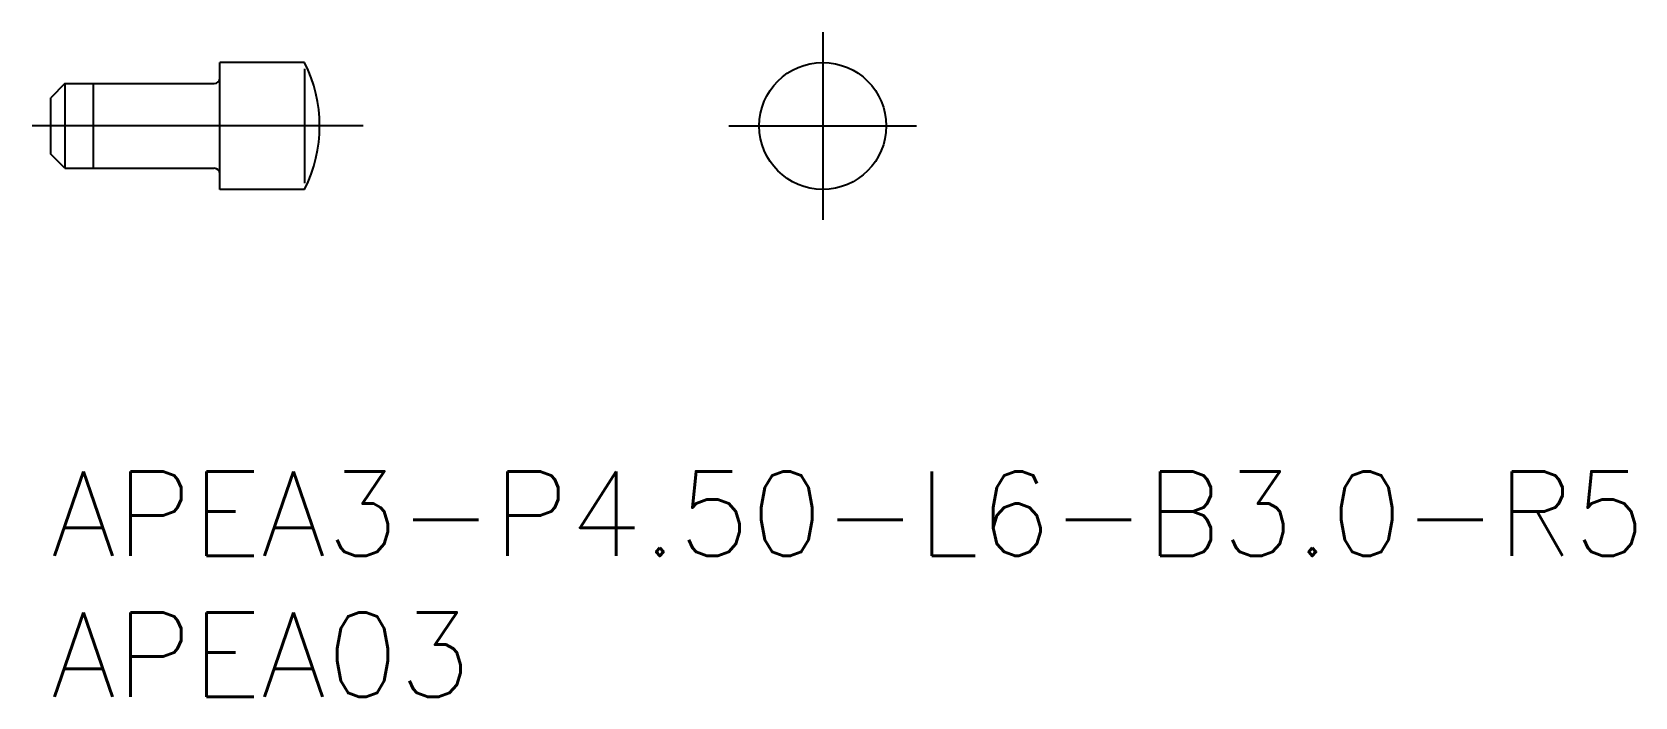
# Model space of a CAD drawing. Extents: x -0.7 to 56.2, y -8 to 15.6.
import ezdxf

# ---------------------------------------------------------------- set-up
doc = ezdxf.new("R2010")
doc.units = 0
doc.header["$LTSCALE"] = 0.5
doc.linetypes.add('CENTER', pattern=[50.8, 31.75, -6.35, 6.35, -6.35])
for name, color, linetype in [('MSM_CENTER', 1, 'CENTER'), ('MSM_CONTINUOUS', 7, 'CONTINUOUS'), ('MSM_NARROW', 5, 'CONTINUOUS'), ('MSM_PART_NUMBER', 7, 'CONTINUOUS')]:
    doc.layers.add(name, color=color, linetype=linetype)
doc.styles.get("Standard").update_dxf_attribs({"font": 'txt.shx', "height": 1, "bigfont": 'bigfont.shx'})

# ---------------------------------------------------------------- blocks, each defined once
blk = doc.blocks.new('*U13')
at = {"layer": 'MSM_PART_NUMBER'}
blk.add_text('APEA3-P4.50-L6-B3.0-R5', height=3, dxfattribs=at).set_placement((0, -3))
blk = doc.blocks.new('*U14')
at = {"layer": 'MSM_PART_NUMBER'}
blk.add_text('APEA03', height=3, dxfattribs=at).set_placement((0, -8))

msp = doc.modelspace()

# ---------------------------------------------------------------- linework, layer by layer
at = {"layer": 'MSM_CENTER'}
for p, q in [((27.38, 15.579), (27.38, 8.921)), ((11.074, 12.25), (-0.664, 12.25)), ((11.074, 12.25), (-0.664, 12.25)), ((24.051, 12.25), (30.709, 12.25))]:
    msp.add_line(p, q, dxfattribs=at)
at = {"layer": 'MSM_CONTINUOUS'}
for p, q in [((6, 10), (6, 14.5)), ((9, 14.5), (6, 14.5)), ((0.5, 13.75), (0, 13.25)), ((0.5, 13.75), (5.8, 13.75)), ((0.5, 13.75), (0.5, 10.75)), ((0, 11.25), (0, 13.25)), ((0.5, 10.75), (0, 11.25)), ((0.5, 10.75), (5.8, 10.75)), ((9, 10), (6, 10))]:
    msp.add_line(p, q, dxfattribs=at)
msp.add_circle((27.38, 12.25), 2.25, dxfattribs=at)
for centre, radius, start, end in [((4.535, 12.25), 5, 333.2631, 26.7437), ((5.8, 13.95), 0.2, 270, 0), ((5.8, 13.95), 0.2, 270, 0), ((5.8, 10.55), 0.2, 0, 90)]:
    msp.add_arc(centre, radius, start, end, dxfattribs=at)
at = {"layer": 'MSM_NARROW'}
for p, q in [((9, 14.279), (9, 10.221)), ((1.5, 13.75), (1.5, 10.75))]:
    msp.add_line(p, q, dxfattribs=at)

# ---------------------------------------------------------------- block references
at = {"layer": 'MSM_CONTINUOUS'}
for name in ['*U13', '*U14']:
    msp.add_blockref(name, (0, 0), dxfattribs=at)

doc.saveas('drawing.dxf')
